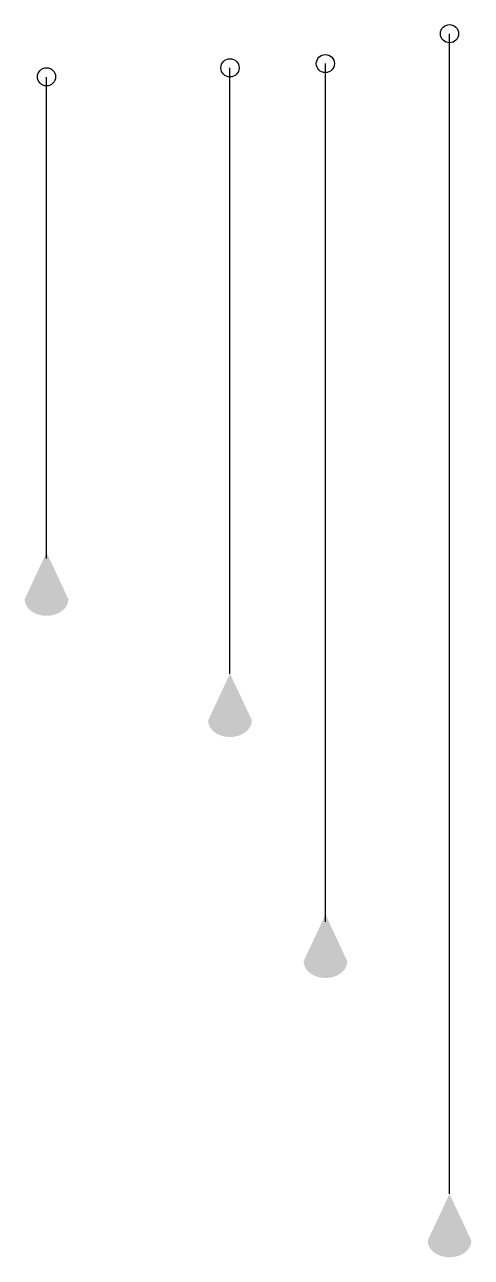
# Model space of a CAD drawing. Header units: millimetres. Extents: x 3891 to 8512, y 3610 to 16361.
import ezdxf

# ---------------------------------------------------------------- set-up
doc = ezdxf.new("R2010")
doc.units = ezdxf.units.MM

msp = doc.modelspace()

# ---------------------------------------------------------------- hatches: boundary and pattern name
at = {"lineweight": 30, "true_color": 0xf26722}
h = msp.add_hatch(color=30, dxfattribs=at)
h.dxf.hatch_style = 1
edge = h.paths.add_edge_path()
edge.add_line((4117, 10901), (3891, 10418))
edge.add_ellipse((4117, 10418), major_axis=(226, 0), ratio=0.76245, start_angle=180, end_angle=360)
edge.add_line((4343, 10418), (4117, 10901))
h = msp.add_hatch(color=30, dxfattribs=at)
h.dxf.hatch_style = 1
edge = h.paths.add_edge_path()
edge.add_line((6015, 9647), (5789, 9164))
edge.add_ellipse((6015, 9164), major_axis=(226, 0), ratio=0.76245, start_angle=180, end_angle=360)
edge.add_line((6242, 9164), (6015, 9647))
h = msp.add_hatch(color=30, dxfattribs=at)
h.dxf.hatch_style = 1
edge = h.paths.add_edge_path()
edge.add_line((7003, 7156), (6776, 6672))
edge.add_ellipse((7003, 6672), major_axis=(226, 0), ratio=0.76245, start_angle=180, end_angle=360)
edge.add_line((7229, 6672), (7003, 7156))
h = msp.add_hatch(color=30, dxfattribs=at)
h.dxf.hatch_style = 1
edge = h.paths.add_edge_path()
edge.add_line((8286, 4266), (8060, 3783))
edge.add_ellipse((8286, 3783), major_axis=(226, 0), ratio=0.76245, start_angle=180, end_angle=360)
edge.add_line((8512, 3783), (8286, 4266))

# ---------------------------------------------------------------- linework, layer by layer
for p, q in [((8286, 4266), (8286, 16267)), ((7002, 7081), (7002, 15958)), ((4116, 10840), (4116, 15817)), ((6015, 9647), (6015, 15914))]:
    msp.add_line(p, q)
for centre in [(8286, 16267), (6015, 15914), (7002, 15958), (4117, 15821)]:
    msp.add_circle(centre, 93.9)

doc.saveas('drawing.dxf')
